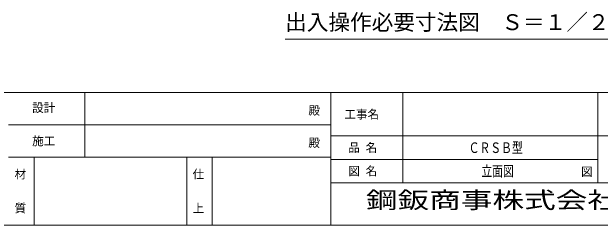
# Model space of a CAD drawing. Units: millimetres, scale not verified. Extents: x -5740 to 5740, y -4020 to 4020.
# Drawn here: x 1575 to 4351, y -4020 to -3015 of the extents above; entities that cross this region are included whole.
import ezdxf
from ezdxf.enums import TextEntityAlignment as Align

# ---------------------------------------------------------------- set-up
doc = ezdxf.new("R2010")
doc.units = ezdxf.units.MM
doc.header["$LTSCALE"] = 10
doc.layers.add('0-1_0_F_', color=7, linetype='Continuous')
doc.layers.add('0-D_2-5DIM', color=7, linetype='Continuous')
doc.layers.add('0-5_2_5_DIM', color=3, linetype='Continuous', lineweight=18)
doc.layers.add('0-7_F_F_', color=5, linetype='Continuous', lineweight=18)
doc.styles.add('ＭＳ ゴシック', font='')
doc.styles.get('ＭＳ ゴシック').set_extended_font_data('MS Gothic')

msp = doc.modelspace()

# ---------------------------------------------------------------- linework, layer by layer
at = {"layer": '0-5_2_5_DIM'}
msp.add_line((2864.5, -3144.11), (4784.5, -3144.11), dxfattribs=at)
at = {"layer": '0-7_F_F_'}
for p, q in [((5740, -3396), (-5740, -3396)), ((1920, -3700), (1920, -3396)), ((3080, -4020), (3080, -3396)), ((3420, -3820), (3420, -3396)), ((4340, -3820), (4340, -3396)), ((1560, -3548), (3080, -3548)), ((3080, -3600), (5180, -3600)), ((1560, -3700), (3080, -3700)), ((1680, -4020), (1680, -3700)), ((2400, -4020), (2400, -3700)), ((2520, -4020), (2520, -3700)), ((3080, -3710), (4340, -3710)), ((3080, -3820), (5740, -3820)), ((-5740, -4020), (5740, -4020))]:
    msp.add_line(p, q, dxfattribs=at)

# ---------------------------------------------------------------- texts
at = {"layer": '0-1_0_F_', "style": 'ＭＳ ゴシック', "width": 0.75}
for s, p in [('ＣＲＳＢ型', (3730, -3695)), ('立面図', (3790, -3805))]:
    msp.add_text(s, height=49.85, dxfattribs=at).set_placement(p, align=Align.BOTTOM_LEFT)
at = {"layer": '0-5_2_5_DIM', "color": 7, "style": 'ＭＳ ゴシック'}
msp.add_text('出入操作必要寸法図\u3000Ｓ＝１／２０', height=74.78, dxfattribs=at).set_placement((2864.5, -3124.11), align=Align.BOTTOM_LEFT)
at = {"layer": '0-7_F_F_', "color": 7, "style": 'ＭＳ ゴシック'}
for s, p in [('設計', (1671, -3499.22)), ('殿', (2974, -3512)), ('工事名', (3144, -3530)), ('施工', (1671, -3656)), ('殿', (2974, -3664)), ('品 名', (3162.5, -3687)), ('図 名', (3162.5, -3797)), ('図', (4260, -3800)), ('材', (1588, -3812)), ('仕', (2428, -3812)), ('質', (1588, -3972)), ('上', (2428, -3972))]:
    msp.add_text(s, height=39.88, dxfattribs=at).set_placement(p, align=Align.BOTTOM_LEFT)
at = {"layer": '0-D_2-5DIM', "style": 'ＭＳ ゴシック', "width": 1.4}
msp.add_text('鋼鈑商事株式会社', height=78.15, dxfattribs=at).set_placement((3245.29, -3964.08), align=Align.BOTTOM_LEFT)

doc.saveas('drawing.dxf')
